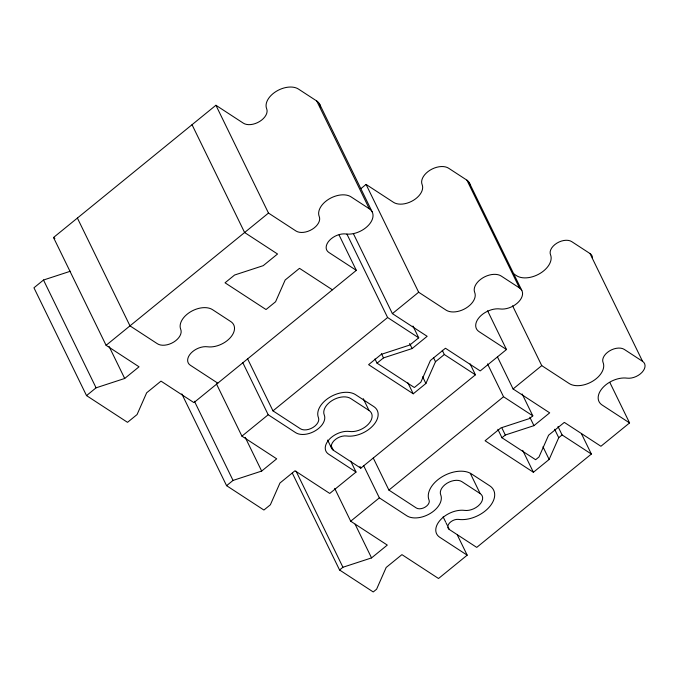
<?xml version="1.0" encoding="UTF-8"?>
<svg xmlns="http://www.w3.org/2000/svg" width="679" height="679" viewBox="0 0 679 679"><rect width="100%" height="100%" fill="white"/><g stroke="black" fill="none" stroke-linecap="round" stroke-linejoin="round"><path stroke-width="1.02" d="M412.959 326.022L418.714 337.811L409.87 345.008L381.25 354.362L368.604 364.665L413.248 393.795L425.894 383.491L435.485 361.729L444.329 354.523L475.436 374.816L360.804 468.171L333.355 450.262L331.301 446.052M522.134 393.947L532.811 415.845L529.45 418.578L500.83 427.931L485.086 440.756L533.397 472.27L549.141 459.445L558.732 437.683L562.093 434.942L591.367 454.047L476.734 547.393L449.286 529.484L448.055 526.963M70.336 271.252L43.498 280.02L33.95 287.794L86.53 395.602L96.079 387.819L124.698 378.466L139.034 366.804L106.094 345.314L53.514 237.514L215.914 105.262L243.354 123.171A14.089 8.81 -26 0 0 259.701 121.448A14.089 8.81 -26 0 0 266.66 108.733A19.207 12.01 -26 0 1 276.158 91.41A19.207 12.01 -26 0 1 298.437 89.051L316.737 100.993A19.207 12.01 -26 0 1 320.429 107.036M106.094 345.314L268.485 213.07L295.934 230.97A14.089 8.81 -26 0 0 312.281 229.247A14.089 8.81 -26 0 0 319.24 216.542A19.207 12.01 -26 0 1 328.729 199.21A19.207 12.01 -26 0 1 351.018 196.851L369.317 208.792A19.207 12.01 -26 0 1 368.561 225.19A19.207 12.01 -26 0 1 345.984 233.983A14.089 8.81 -26 0 0 329.425 240.434A14.089 8.81 -26 0 0 328.874 252.461L356.322 270.369L193.922 402.613L160.991 381.123L146.656 392.793L137.065 414.563L127.516 422.338L86.53 395.602M361.152 188.439L366.074 184.433L393.523 202.334A17.289 10.813 -26 0 0 413.579 200.22A17.289 10.813 -26 0 0 422.126 184.62A16.007 10.007 -26 0 1 430.036 170.183A16.007 10.007 -26 0 1 448.607 168.214L466.906 180.156A16.007 10.007 -26 0 1 469.978 185.197M216.465 383.932L241.928 436.147L268.197 414.75L295.645 432.659A17.289 10.813 -26 0 0 315.701 430.537A17.289 10.813 -26 0 0 324.248 414.945A16.007 10.007 -26 0 1 332.158 400.508A16.007 10.007 -26 0 1 350.729 398.539L369.028 410.481A16.007 10.007 -26 0 1 368.4 424.146A16.007 10.007 -26 0 1 349.583 431.471A17.289 10.813 -26 0 0 329.264 439.389A17.289 10.813 -26 0 0 328.585 454.149L356.025 472.058L329.756 493.446L294.992 470.768L279.96 483.015L270.369 504.777L263.91 510.039L226.582 485.68L181.811 393.879M247.504 358.648L272.975 410.863L387.607 317.517L418.714 337.811M353.36 233.618L392.386 313.622L418.654 292.233L446.103 310.142A17.289 10.813 -26 0 0 466.159 308.02A17.289 10.813 -26 0 0 474.697 292.42A16.007 10.007 -26 0 1 482.608 277.983A16.007 10.007 -26 0 1 501.178 276.022L519.477 287.955A16.007 10.007 -26 0 1 518.849 301.629A16.007 10.007 -26 0 1 500.033 308.953A17.289 10.813 -26 0 0 479.714 316.864A17.289 10.813 -26 0 0 479.034 331.624L506.483 349.532L480.214 370.929L445.449 348.242L430.41 360.49L420.819 382.26L414.36 387.514L377.032 363.163L374.978 358.953M226.582 485.68L233.041 480.426L261.661 471.073L276.692 458.826L241.928 436.147M377.032 363.163L383.491 357.901L412.111 348.556L427.15 336.309L392.386 313.622M334.679 488.362L350.695 521.209L379.357 497.868L406.797 515.777A20.489 12.816 -26 0 0 430.571 513.265A20.489 12.816 -26 0 0 440.696 494.779A12.808 8.004 -26 0 1 447.028 483.227A12.808 8.004 -26 0 1 461.881 481.657L480.18 493.599A12.808 8.004 -26 0 1 479.68 504.531A12.808 8.004 -26 0 1 464.623 510.396A20.489 12.816 -26 0 0 440.544 519.766A20.489 12.816 -26 0 0 439.737 537.267L467.186 555.176L438.524 578.508L401.926 554.633L386.181 567.457L376.59 589.219L373.238 591.961L339.568 569.995L292.326 473.144M373.297 458.087L388.906 490.094L503.538 396.74L532.811 415.845M497.478 356.959L513.086 388.965L541.749 365.625L569.197 383.533A20.489 12.816 -26 0 0 592.962 381.021A20.489 12.816 -26 0 0 603.088 362.535A12.808 8.004 -26 0 1 609.419 350.984A12.808 8.004 -26 0 1 624.281 349.413L642.572 361.347A12.808 8.004 -26 0 1 642.071 372.287A12.808 8.004 -26 0 1 627.023 378.144A20.489 12.816 -26 0 0 602.935 387.522A20.489 12.816 -26 0 0 602.129 405.024L629.577 422.924L600.923 446.264L564.325 422.389L548.581 435.214L538.99 456.975L535.629 459.717L501.959 437.751L497.851 429.323M339.568 569.995L342.929 567.254L371.549 557.909L387.293 545.084L350.695 521.209M501.959 437.751L505.32 435.01L533.94 425.657L549.684 412.84L513.086 388.965M592.47 258.343A12.808 8.004 -26 0 0 590 253.547L571.701 241.614A12.808 8.004 -26 0 0 556.839 243.184A12.808 8.004 -26 0 0 550.516 254.735A20.489 12.816 -26 0 1 540.391 273.221A20.489 12.816 -26 0 1 516.617 275.733L513.188 273.493M332.438 289.814L299.498 268.332L285.172 279.994L275.581 301.765L266.032 309.539L225.038 282.803L234.594 275.02L263.214 265.667L277.541 254.005L244.61 232.515L192.03 124.715M53.514 237.514L54.889 238.405M272.975 410.863L300.424 428.772A10.889 6.807 -26 0 0 313.053 427.439A10.889 6.807 -26 0 0 318.434 417.619A22.415 14.013 -26 0 1 329.51 397.402A22.415 14.013 -26 0 1 355.507 394.652L373.806 406.585A22.415 14.013 -26 0 1 372.924 425.725A22.415 14.013 -26 0 1 346.579 435.986A10.889 6.807 -26 0 0 333.788 440.968A10.889 6.807 -26 0 0 333.355 450.262M388.906 490.094L416.354 508.002A7.681 4.804 -26 0 0 425.266 507.06A7.681 4.804 -26 0 0 429.06 500.126A25.615 16.016 -26 0 1 441.723 477.023A25.615 16.016 -26 0 1 471.438 473.883L489.737 485.816A25.615 16.016 -26 0 1 488.727 507.688A25.615 16.016 -26 0 1 458.622 519.41A7.681 4.804 -26 0 0 449.591 522.923A7.681 4.804 -26 0 0 449.286 529.484M217.806 383.168L190.358 365.26A14.089 8.81 -26 0 1 190.909 353.233A14.089 8.81 -26 0 1 207.468 346.782A19.207 12.01 -26 0 0 230.045 337.989A19.207 12.01 -26 0 0 230.801 321.591L212.502 309.649A19.207 12.01 -26 0 0 190.222 312.009A19.207 12.01 -26 0 0 180.724 329.332A14.089 8.81 -26 0 1 173.765 342.046A14.089 8.81 -26 0 1 157.426 343.769L129.978 325.861L77.398 218.061M590 253.547L642.572 361.347M609.861 382.506L629.577 422.924M469.24 182.643L521.811 290.442M466.906 180.156L519.477 287.955M581.513 433.83L591.367 454.047M512.586 305.83L541.749 365.625M557.985 426.522L562.093 434.942M554.624 429.255L558.732 437.683M487.59 310.795L506.483 349.532M529.832 417.237L533.94 425.657M542.979 446.816L549.141 459.445M487.514 363.893L503.538 396.74M522.711 450.372L533.397 472.27M502.036 428.271L505.32 435.01M470.097 363.868L475.436 374.816M366.074 184.433L418.654 292.233M442.275 350.313L444.329 354.523M319.537 103.972L372.117 211.772M316.737 100.993L369.317 208.792M433.431 357.51L435.485 361.729M409.649 343.498L412.111 348.556M470.318 473.382L480.18 493.599M422.61 376.752L425.894 383.491M346.944 234.136L387.607 317.517M339.067 234.993L356.322 270.369M407.909 382.846L413.248 393.795M381.437 353.691L383.491 357.901M457.323 534.959L467.186 555.176M443.124 516.855L445.594 521.905M446.001 522.754L447.232 525.274M363.273 398.683L369.028 410.481M215.914 105.262L268.485 213.07M363.74 465.87L379.357 497.868M359.98 466.481L360.804 468.171M350.687 461.109L356.025 472.058M327.618 440.06L331.768 448.573M355.117 524.222L371.549 557.909M296.095 471.243L342.929 567.254M242.734 362.535L268.197 414.75M245.229 437.386L261.661 471.073M194.423 401.255L233.041 480.426M109.09 346.468L124.698 378.466M43.498 280.02L96.079 387.819"/></g></svg>
